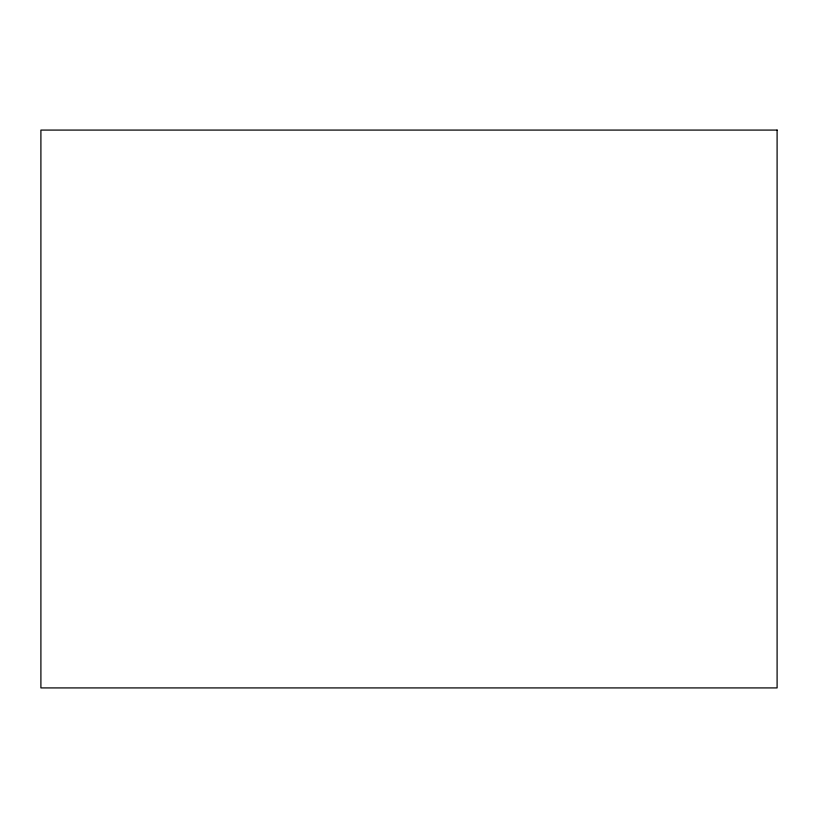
<?xml version="1.0" encoding="UTF-8"?>
<svg xmlns="http://www.w3.org/2000/svg" width="818" height="818" viewBox="0 0 818 818"><rect width="100%" height="100%" fill="white"/><g stroke="black" fill="none" stroke-linecap="round" stroke-linejoin="round"><path stroke-width="1.23" d="M777.1 130.082L40.9 130.082L40.9 687.918L777.1 687.918L777.1 130.082"/></g></svg>
